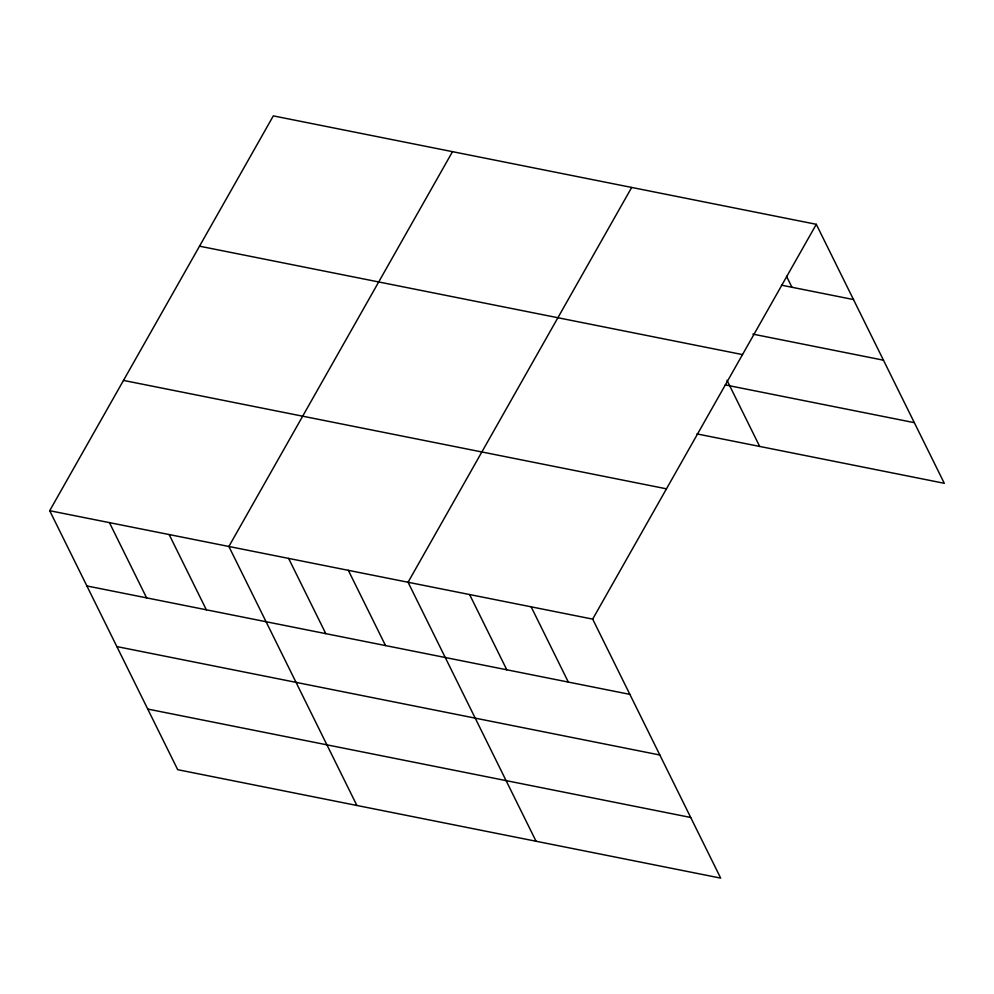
<?xml version="1.0" encoding="UTF-8"?>
<svg xmlns="http://www.w3.org/2000/svg" width="994" height="994" viewBox="0 0 994 994"><rect width="100%" height="100%" fill="white"/><g stroke="black" fill="none" stroke-linecap="round" stroke-linejoin="round"><path stroke-width="1.49" d="M49.7 510.705L592.673 619.113L720.675 878.112L177.702 769.691L49.7 510.705L273.325 115.888L816.298 224.309L944.3 483.295L696.98 433.918M452.506 151.66L228.881 546.476L356.883 805.475M631.687 187.444L408.062 582.26L536.064 841.247M592.673 619.113L816.298 224.309M781.446 285.166L853.486 299.554M752.88 334.121L883.455 360.188M199.521 246.177L742.506 354.597M725.235 384.914L914.331 422.661M123.492 380.416L666.465 488.824M86.888 585.951L629.873 694.371M116.857 646.585L659.83 755.005M147.733 709.057L690.706 817.478M786.54 276.32L791.945 287.266M726.974 380.255L759.689 446.443M531.144 606.825L568.332 682.083M469.603 594.549L506.791 669.794M348.335 570.332L385.523 645.578M288.608 558.404L325.796 633.65M169.154 534.548L206.342 609.807M109.427 522.62L146.615 597.879"/></g></svg>
